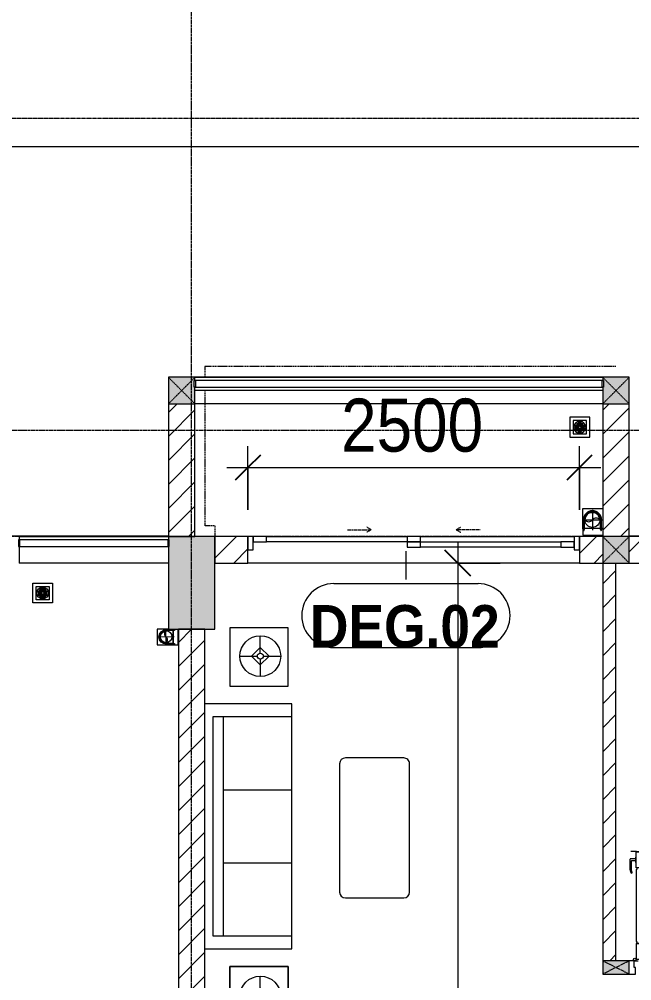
# Model space of a CAD drawing. Header units: millimetres. Extents: x 1591 to 240306, y -15958 to 82755.
# Drawn here: x 109654 to 114273, y 41187 to 48437 of the extents above; entities that cross this region are included whole.
import ezdxf

# ---------------------------------------------------------------- set-up
doc = ezdxf.new("R2010")
doc.units = ezdxf.units.MM
for name, pattern in [('Dash', [6, 3, -3]), ('Dash 1_8_', [6.35, 3.175, -3.175]), ('Dash Dot 3_16_', [7.9375, 4.7625, -1.5875, 0, -1.5875]), ('Grid Line', [22.225, 12.7, -3.175, 3.175, -3.175]), ('IMPORT-CENTER _2_', [40.64, 25.4, -5.08, 5.08, -5.08])]:
    doc.linetypes.add(name, pattern=pattern)
for name, color, linetype, lineweight in [('0-1', 7, 'Continuous', 5), ('A-ANNO-DIMS', 211, 'Continuous', 9), ('A-ANNO-DIMS-160', 211, 'Continuous', 9), ('A-AREA', 32, 'Dash 1_8_', 9), ('A-DETL-GENF-1', 9, 'Continuous', 9), ('A-DOOR', 31, 'Continuous', 9), ('A-DOOR-1', 254, 'Continuous', 9), ('A-DOOR-2', 9, 'Continuous', 9), ('A-DOOR-FRAM', 31, 'Continuous', 9), ('A-DOOR-HDLN', 31, 'Dash', 9), ('A-DOOR-IDEN', 31, 'Continuous', 9), ('A-FLOR-2', 9, 'Continuous', 9), ('A-FLOR-HRAL', 11, 'Continuous', 9), ('A-FLOR-HRAL-1', 254, 'Continuous', 9), ('A-FLOR-HRAL-2', 9, 'Continuous', 9), ('A-WALL', 113, 'Continuous', 9), ('A-WALL-1', 253, 'Continuous', 18), ('A-WALL-2', 9, 'Continuous', 9), ('A-WALL-3', 113, 'Continuous', 18), ('A-WALL-PATT-1', 10, 'Continuous', 9), ('A-WALL-PATT-2', 111, 'Continuous', 9), ('G-ANNO-SYMB-1', 111, 'Dash Dot 3_16_', 18), ('G-IMPT-2', 8, 'IMPORT-CENTER _2_', 9), ('G-IMPT-3', 8, 'Continuous', 9), ('I-FURN', 30, 'Continuous', 9), ('I-FURN-1', 254, 'Continuous', 9), ('M-EQPM', 50, 'Continuous', 9), ('S-COLS', 52, 'Continuous', 9), ('S-COLS-1', 52, 'Continuous', 5), ('S-COLS-2', 7, 'Continuous', 18), ('S-COLS-3', 254, 'Continuous', 9), ('S-COLS-4', 253, 'Continuous', 18), ('S-COLS-5', 52, 'Continuous', 18), ('S-COLS-HDLN', 52, 'Dash', 9), ('S-COLS-HDLN-1', 9, 'Dash', 9), ('S-GRID-1', 1, 'Grid Line', 9)]:
    doc.layers.add(name, color=color, linetype=linetype, lineweight=lineweight)
doc.styles.add('Arial_B_3', font='arialbd_0.ttf', dxfattribs={"width": 0.9, "height": 320})
doc.styles.add('UTM Avo', font='UTM Avo.ttf', dxfattribs={"width": 0.9, "height": 400})
doc.dimstyles.new('1_Dim_chi_tiet_2_5', dxfattribs={"dimscale": 304.8, "dimtxt": 399.720379, "dimasz": 0.629921, "dimexe": 0.524934, "dimexo": 0.0625, "dimgap": 0.052493, "dimtad": 1, "dimdec": 0, "dimrnd": 5, "dimzin": 0, "dimdsep": 46, "dimtxsty": 'UTM Avo', "dimblk1": 'OBLIQUE', "dimblk2": 'OBLIQUE', "dimsah": 1, "dimcen": 0.09, "dimdle": 0.524934, "dimazin": 0, "dimtfac": 1, "dimtdec": 4, "dimtix": 1, "dimtmove": 0, "dimatfit": 3, "dimfxl": 1.049869, "dimfxlon": 1, "dimtvp": 1, "dimtolj": 1, "dimtzin": 0, "dimarcsym": 2})
doc.dimstyles.new('1_Dim_chi_tiet_2_5_1', dxfattribs={"dimscale": 304.8, "dimtxt": 399.720379, "dimasz": 0.629921, "dimexe": 0.524934, "dimexo": 0.0625, "dimgap": 0.052493, "dimtad": 1, "dimdec": 0, "dimrnd": 5, "dimzin": 0, "dimdsep": 46, "dimtxsty": 'UTM Avo', "dimblk1": 'OBLIQUE', "dimblk2": 'OBLIQUE', "dimsah": 1, "dimcen": 0.09, "dimdle": 0.524934, "dimazin": 0, "dimtfac": 1, "dimtdec": 4, "dimtix": 1, "dimtmove": 0, "dimatfit": 3, "dimfxl": 1.049869, "dimfxlon": 1, "dimtvp": 1, "dimtolj": 1, "dimtzin": 0, "dimarcsym": 2})
pattern_1 = [(45, (11001.35, 0), (-90.50967, 90.50967), [])]

# ---------------------------------------------------------------- blocks, each defined once
blk = doc.blocks.new('NCV_TKTC_KET CAU_rvt-1-TKCS_MB TẦNG 3-4')
at = {"layer": 'S-COLS-1'}
blk.add_hatch(color=256, dxfattribs=at).paths.add_polyline_path([(100127.6, 43836.9), (100127.6, 44536.9), (99777.6, 44536.9), (99777.6, 44512), (99782.6, 44512), (99782.6, 44462), (99777.6, 44462), (99777.6, 43836.9)])
at = {"layer": 'S-COLS-2'}
for p, q in [((100127.6, 44536.9), (99777.6, 44536.9)), ((99777.6, 44536.9), (99777.6, 44512)), ((100127.6, 43836.9), (100127.6, 44536.9)), ((99777.6, 44462), (99777.6, 43836.9)), ((99777.6, 43836.9), (100127.6, 43836.9))]:
    blk.add_line(p, q, dxfattribs=at)
blk = doc.blocks.new('DOOR_CW_01 CANH MO-PANEL KINH - DIW_01-900x2200-CỬA GỖ VÂN LAMINATE-V106-TKCS_MB TẦNG 3-4')
at = {"layer": 'A-DETL-GENF-1'}
for p, q in [((-397, 872), (-357, 872)), ((-397, 752), (-397, 872)), ((-357, 872), (-357, 752)), ((-442, 737), (-442, 816.5)), ((-399, 820.5), (-438, 820.5)), ((-434, 799.5), (-434, 737)), ((-399, 803.5), (-430, 803.5)), ((-399, 831.8), (-397, 831.8)), ((-399, 792.2), (-399, 831.8)), ((-397, 792.2), (-397, 831.8)), ((-357, 792.2), (-357, 831.8)), ((-355, 831.8), (-357, 831.8)), ((-355, 792.2), (-355, 831.8)), ((-355, 820.5), (-316, 820.5)), ((-355, 803.5), (-324, 803.5)), ((-320, 799.5), (-320, 737)), ((-312, 737), (-312, 816.5)), ((-397, 792.2), (-399, 792.2)), ((-357, 752), (-397, 752)), ((-397, 738), (-391, 738)), ((-397, 738), (-397, 196)), ((-363, 752), (-391, 752)), ((-391, 752), (-391, 738)), ((-363, 738), (-363, 752)), ((-357, 738), (-363, 738)), ((-357, 792.2), (-355, 792.2)), ((-357, 196), (-357, 738)), ((-433.9, 711.2), (-427.3, 715.8)), ((-320.1, 711.2), (-326.7, 715.8)), ((-397, 196), (-391, 196)), ((-357, 182), (-397, 182)), ((-397, 182), (-397, 62)), ((-391, 196), (-391, 182)), ((-391, 182), (-363, 182)), ((-357, 196), (-363, 196)), ((-363, 182), (-363, 196)), ((-357, 62), (-357, 182)), ((-397, 62), (-357, 62))]:
    blk.add_line(p, q, dxfattribs=at)
blk.add_circle((-407, 60), 10, dxfattribs=at)
for centre, radius, start, end in [((-407, 60), 814, 360, 92), ((-438, 816.5), 4, 90, 180), ((-430, 799.5), 4, 90, 180), ((-324, 799.5), 4, 360, 90), ((-316, 816.5), 4, 0, 90), ((-397, 737), 45, 180, 215), ((-397, 737), 37, 180, 215), ((-357, 737), 37, 325, 0), ((-357, 737), 45, 325, 0)]:
    blk.add_arc(centre, radius, start, end, dxfattribs=at)
at = {"layer": 'A-DOOR-2'}
for p, q in [((-410, 50), (-448.4, 50)), ((-410, 0), (-410, 50)), ((-400, 0), (-410, 0)), ((-407, 50), (-382, 50)), ((-400, -50), (-400, 0)), ((410, 0), (400, 0)), ((400, 0), (400, -50)), ((450, 50), (410, 50)), ((410, 50), (410, 0)), ((450, -50), (450, 50)), ((-448.4, -50), (-400, -50)), ((400, -50), (450, -50))]:
    blk.add_line(p, q, dxfattribs=at)
blk = doc.blocks.new('LOBBY_SOFA_1 - LOBBY_SOFA_1-V115-TKCS_MB TẦNG 3-4')
at = {"layer": 'I-FURN'}
for p, q in [((-2556, -4.9), (-2556, -660)), ((-2457, -66), (-2457, -660)), ((-807, -66), (-2457, -66)), ((-807, -660), (-807, -66)), ((-708, -660), (-708, -4.9)), ((-807, -143), (-2457, -143)), ((-1907, -143), (-1907, -660)), ((-1357, -143), (-1357, -660)), ((-3128.2, -193.5), (-2688.2, -193.5)), ((-3128.2, -633.5), (-3128.2, -193.5)), ((-2688.2, -193.5), (-2688.2, -633.5)), ((-575.9, -193.5), (-575.9, -633.5)), ((-135.9, -193.5), (-575.9, -193.5)), ((-135.9, -633.5), (-135.9, -193.5)), ((-2915.4, -269), (-2915.4, -401)), ((-348.6, -269), (-348.6, -401)), ((-2915.4, -357), (-2981.4, -423)), ((-2849.4, -423), (-2915.4, -357)), ((-414.6, -423), (-348.6, -357)), ((-348.6, -357), (-282.6, -423)), ((-2937.4, -423), (-3069.4, -423)), ((-2981.4, -423), (-2915.4, -489)), ((-2915.4, -489), (-2849.4, -423)), ((-2893.4, -423), (-2761.4, -423)), ((-370.6, -423), (-502.6, -423)), ((-348.6, -489), (-414.6, -423)), ((-282.6, -423), (-348.6, -489)), ((-326.6, -423), (-194.6, -423)), ((-2915.4, -445), (-2915.4, -577)), ((-348.6, -445), (-348.6, -577)), ((-2688.2, -633.5), (-3128.2, -633.5)), ((-575.9, -633.5), (-135.9, -633.5)), ((-2556, -660), (-708, -660)), ((-2172.3, -1064.5), (-2172.3, -1504.5)), ((-1160.3, -1020.5), (-2128.3, -1020.5)), ((-1116.3, -1504.5), (-1116.3, -1064.5)), ((-2128.3, -1548.5), (-1160.3, -1548.5))]:
    blk.add_line(p, q, dxfattribs=at)
for centre, radius in [((-2915.4, -423), 154), ((-348.6, -423), 154), ((-2915.4, -423), 22), ((-348.6, -423), 22)]:
    blk.add_circle(centre, radius, dxfattribs=at)
for centre, start, end in [((-2128.3, -1064.5), 90, 180), ((-1160.3, -1064.5), 0, 90), ((-2128.3, -1504.5), 180, 270), ((-1160.3, -1504.5), 270, 0)]:
    blk.add_arc(centre, 44, start, end, dxfattribs=at)
at = {"layer": 'I-FURN-1'}
for p, q in [((-2556, -4.9), (-2556, -660)), ((-708, -660), (-708, -4.9)), ((-2688.2, -193.5), (-3128.2, -193.5)), ((-3128.2, -193.5), (-3128.2, -633.5)), ((-2688.2, -633.5), (-2688.2, -193.5)), ((-135.9, -193.5), (-575.9, -193.5)), ((-575.9, -193.5), (-575.9, -633.5)), ((-135.9, -633.5), (-135.9, -193.5)), ((-3128.2, -633.5), (-2688.2, -633.5)), ((-575.9, -633.5), (-135.9, -633.5)), ((-2556, -660), (-708, -660)), ((-2172.3, -1064.5), (-2172.3, -1504.5)), ((-1160.3, -1020.5), (-2128.3, -1020.5)), ((-1116.3, -1504.5), (-1116.3, -1064.5)), ((-2128.3, -1548.5), (-1160.3, -1548.5))]:
    blk.add_line(p, q, dxfattribs=at)
for centre, start, end in [((-2128.3, -1064.5), 90, 180), ((-1160.3, -1064.5), 0, 90), ((-2128.3, -1504.5), 180, 270), ((-1160.3, -1504.5), 270, 0)]:
    blk.add_arc(centre, 44, start, end, dxfattribs=at)
blk = doc.blocks.new('G1_SOF - BO TRU - 100x200-745959-TKCS_MB TẦNG 3-4')
at = {"layer": 'S-COLS'}
blk.add_hatch(color=256, dxfattribs=at).paths.add_polyline_path([(-50, 100), (-50, -100), (50, -100), (50, 100)])
at = {"layer": 'S-COLS-4'}
for p, q in [((50, 100), (-50, 100)), ((-50, 100), (-50, -100)), ((50, -100), (50, 100)), ((-50, -100), (50, -100))]:
    blk.add_line(p, q, dxfattribs=at)
at = {"layer": 'S-COLS-HDLN-1'}
for p, q in [((50, 100), (-50, -100)), ((-50, 100), (50, -100))]:
    blk.add_line(p, q, dxfattribs=at)
blk = doc.blocks.new('Railing - 50 x 10mm-901205-TKCS_MB TẦNG 3-4')
at = {"layer": 'A-FLOR-HRAL-2'}
for p, q in [((25, 5), (-25, 5)), ((-25, 5), (-25, -5)), ((25, -5), (25, 5)), ((-25, -5), (25, -5))]:
    blk.add_line(p, q, dxfattribs=at)
blk = doc.blocks.new('Railing - Railing-998950-TKCS_MB TẦNG 3-4')
at = {"layer": 'A-FLOR-HRAL-2'}
for p, q in [((76864.1, 35251.3), (75749.1, 35251.3)), ((75749.1, 35201.3), (76864.1, 35201.3))]:
    blk.add_line(p, q, dxfattribs=at)
at = {"rotation": 270}
for p in [(75744.1, 35226.3), (76869.1, 35226.3)]:
    blk.add_blockref('Railing - 50 x 10mm-901205-TKCS_MB TẦNG 3-4', p, dxfattribs=at)
blk = doc.blocks.new('NCV_TKTC_TANG 3 - 4_rvt-2-TKCS_MB TẦNG 3-4')
at = {"layer": 'A-WALL-PATT-1'}
h = blk.add_hatch(dxfattribs=at)
h.set_pattern_fill('FP_1', color=256, style=0, pattern_type=2)
h.set_pattern_definition([(45, (0, 0), (-90.50967, 90.50967), [])])
h.paths.add_polyline_path([(103052.6, 41336.9), (103152.6, 41336.9), (103152.6, 44336.9), (103052.6, 44336.9), (103052.6, 42664.6)])
at = {"layer": 'A-FLOR-2'}
for p, q in [((103052.6, 45536.9), (99977.6, 45536.9)), ((102877.6, 44336.9), (100377.6, 44336.9))]:
    blk.add_line(p, q, dxfattribs=at)
at = {"layer": 'A-WALL-1'}
for p, q in [((103052.6, 44336.9), (103052.6, 41336.9)), ((103152.6, 41336.9), (103152.6, 44336.9))]:
    blk.add_line(p, q, dxfattribs=at)
at = {"layer": 'A-WALL-2'}
for p, q in [((98652.9, 44536.9), (99777.6, 44536.9)), ((98652.9, 44536.9), (98652.9, 44512)), ((98652.9, 44462), (98652.9, 44336.9)), ((99777.6, 44336.9), (98652.9, 44336.9))]:
    blk.add_line(p, q, dxfattribs=at)
at = {"layer": 'A-DOOR-1'}
blk.add_blockref('DOOR_CW_01 CANH MO-PANEL KINH - DIW_01-900x2200-CỬA GỖ VÂN LAMINATE-V106-TKCS_MB TẦNG 3-4', (103700.9, 41286.9), dxfattribs=at)
at = {"layer": 'A-FLOR-HRAL-1'}
blk.add_blockref('Railing - Railing-998950-TKCS_MB TẦNG 3-4', (22908.5, 9260.7), dxfattribs=at)
at = {"layer": 'I-FURN-1', "rotation": 90.00000000000031}
blk.add_blockref('LOBBY_SOFA_1 - LOBBY_SOFA_1-V115-TKCS_MB TẦNG 3-4', (100047.7, 43983.4), dxfattribs=at)
at = {"layer": 'S-COLS-3', "rotation": 269.9999999999993}
blk.add_blockref('G1_SOF - BO TRU - 100x200-745959-TKCS_MB TẦNG 3-4', (103152.6, 41286.9), dxfattribs=at)
blk = doc.blocks.new('DEG_02-DEG_03 - DEG_02-2500x2400mm-CỬA ĐI 02 CÁNH TRƯỢT-625766-TKCS_MB TẦNG 3-4')
at = {"layer": 'A-DOOR'}
for p, q in [((-1110, 100), (-1210, 100)), ((-1210, 100), (-1210, 60)), ((-1110, 60), (-1110, 100)), ((-1110, 100), (-50, 100)), ((50, 100), (-50, 100)), ((-50, 100), (-50, 60)), ((50, 60), (50, 100)), ((-1210, 60), (-1110, 60)), ((-50, 60), (-1110, 60)), ((50, 60), (-50, 60)), ((-50, 60), (-50, 20)), ((-50, 60), (50, 60)), ((-50, 20), (50, 20)), ((50, 20), (50, 60)), ((50, 60), (1110, 60)), ((1110, 20), (50, 20)), ((1210, 60), (1110, 60)), ((1110, 60), (1110, 20)), ((1110, 20), (1210, 20)), ((1210, 20), (1210, 60))]:
    blk.add_line(p, q, dxfattribs=at)
at = {"layer": 'A-DOOR-FRAM'}
for p, q in [((-1210, 100), (-1250, 100)), ((-1250, 100), (-1250, 0)), ((-1210, 0), (-1210, 100)), ((1250, 100), (1210, 100)), ((1210, 100), (1210, 0)), ((1250, 0), (1250, 100)), ((-1250, 0), (-1210, 0)), ((1210, 0), (1250, 0))]:
    blk.add_line(p, q, dxfattribs=at)
at = {"layer": 'A-DOOR-HDLN'}
for p, q in [((-500.4, 151.1), (-320.4, 151.1)), ((-320.4, 151.1), (-355, 171.1)), ((-320.4, 151.1), (-355, 131.1)), ((320.4, 151.1), (355, 171.1)), ((320.4, 151.1), (355, 131.1)), ((500.4, 151.1), (320.4, 151.1))]:
    blk.add_line(p, q, dxfattribs=at)
blk = doc.blocks.new('Railing - 50 x 10mm-1251311-TKCS_MB TẦNG 3-4')
at = {"layer": 'A-FLOR-HRAL'}
for p, q in [((25, 5), (-25, 5)), ((-25, 5), (-25, -5)), ((25, -5), (25, 5)), ((-25, -5), (25, -5))]:
    blk.add_line(p, q, dxfattribs=at)
blk = doc.blocks.new('Railing - Railing-1558324-TKCS_MB TẦNG 3-4')
at = {"layer": 'A-FLOR-HRAL'}
for p, q in [((103047.6, 45712.4), (99982.6, 45712.4)), ((99982.6, 45662.4), (103047.6, 45662.4))]:
    blk.add_line(p, q, dxfattribs=at)
at = {"extrusion": (0, 0, -1), "zscale": -1, "rotation": 90}
for p in [(-99977.6, 45687.4), (-103052.6, 45687.4)]:
    blk.add_blockref('Railing - 50 x 10mm-1251311-TKCS_MB TẦNG 3-4', p, dxfattribs=at)
blk = doc.blocks.new('G1_SOF - BO TRU - 200x200-V21-TKCS_MB TẦNG 3-4')
at = {"layer": 'S-COLS'}
blk.add_hatch(color=256, dxfattribs=at).paths.add_polyline_path([(100, -100), (100, 25.4), (95, 25.4), (95, 75.4), (100, 75.4), (100, 100), (-100, 100), (-100, -100), (95, -100)])
at = {"layer": 'S-COLS-5'}
for p, q in [((100, 100), (-100, 100)), ((-100, 100), (-100, -100)), ((100, 75.4), (100, 100)), ((100, -100), (100, 25.4)), ((-100, -100), (100, -100))]:
    blk.add_line(p, q, dxfattribs=at)
at = {"layer": 'S-COLS-HDLN'}
for p, q in [((100, 100), (-100, -100)), ((-100, 100), (100, -100))]:
    blk.add_line(p, q, dxfattribs=at)
blk = doc.blocks.new('G1_SOF - BO TRU - 200x200-V22-TKCS_MB TẦNG 3-4')
at = {"layer": 'S-COLS'}
blk.add_hatch(color=256, dxfattribs=at).paths.add_polyline_path([(-100, -100), (100, -100), (100, 100), (-100, 100), (-100, 75.4), (-95, 75.4), (-95, 25.4), (-100, 25.4)])
at = {"layer": 'S-COLS-5'}
for p, q in [((100, 100), (-100, 100)), ((-100, 100), (-100, 75.4)), ((100, -100), (100, 100)), ((-100, 25.4), (-100, -100)), ((-100, -100), (100, -100))]:
    blk.add_line(p, q, dxfattribs=at)
at = {"layer": 'S-COLS-HDLN'}
for p, q in [((100, 100), (-100, -100)), ((-100, 100), (100, -100))]:
    blk.add_line(p, q, dxfattribs=at)
blk = doc.blocks.new('G1_SOF - BO TRU - 200x200-3054293-TKCS_MB TẦNG 3-4')
at = {"layer": 'S-COLS'}
blk.add_hatch(color=256, dxfattribs=at).paths.add_polyline_path([(100, -100), (100, 100), (-100, 100), (-100, -100)])
at = {"layer": 'S-COLS-5'}
for p, q in [((100, 100), (-100, 100)), ((-100, 100), (-100, -100)), ((100, -100), (100, 100)), ((-100, -100), (100, -100))]:
    blk.add_line(p, q, dxfattribs=at)
at = {"layer": 'S-COLS-HDLN'}
for p, q in [((100, 100), (-100, -100)), ((-100, 100), (100, -100))]:
    blk.add_line(p, q, dxfattribs=at)
blk = doc.blocks.new('TKTC_XREF_251221_MB TANG 2-7 - TKTC_XREF_260130_MB TANG 2-5_dwg_THU NUOC - THU NUOC-444531-TKCS_MB TẦNG 1-4746810-TKCS_MB TẦNG 3-4')
at = {"layer": 'G-IMPT-3'}
for p, q in [((-23.3, 10.8), (40.9, 10.8)), ((40.9, 4.8), (-23.3, 4.8)), ((-11, 23.3), (28.5, 23.3)), ((28.5, 17.3), (-11, 17.3)), ((-1.1, 35.6), (18.5, 35.6)), ((18.5, 29.6), (-1.1, 29.6)), ((-23.3, -13.6), (40.9, -13.6)), ((40.9, -19.6), (-23.3, -19.6)), ((-11, -26.1), (28.5, -26.1)), ((28.5, -32.1), (-11, -32.1)), ((-1.1, -38.5), (18.5, -38.5)), ((18.5, -44.5), (-1.1, -44.5))]:
    blk.add_line(p, q, dxfattribs=at)
at = {"layer": 'G-IMPT-3', "flags": 128}
for points in [[(83.7, -79.4), (83.7, 70.6), (-66.3, 70.6), (-66.3, -79.4)], [(58.7, -54.4), (58.7, 45.6), (-41.3, 45.6), (-41.3, -54.4)]]:
    blk.add_lwpolyline(points, close=True, dxfattribs=at)
for points in [[(-23.3, -1.2), (0.7, -1.2), (0.7, -7.2), (-23.3, -7.2)], [(40.9, -7.2), (16.7, -7.2), (16.7, -1.2), (40.9, -1.2)]]:
    blk.add_lwpolyline(points, dxfattribs=at)
at = {"layer": 'G-IMPT-3'}
for centre, radius, start, end in [((8.7, -4.4), 45, 360, 180), ((8.7, -4.4), 45, 360, 180), ((-23.3, 7.8), 3, 90, 270), ((-11, 20.3), 3, 90, 270), ((-1.1, 32.6), 3, 90, 270), ((18.5, 32.6), 3, 270, 90), ((28.5, 20.3), 3, 270, 90), ((40.9, 7.8), 3, 270, 90), ((8.7, -4.4), 45, 180, 360), ((8.7, -4.4), 45, 180, 360), ((-23.3, -4.2), 3, 90, 270), ((-23.3, -16.6), 3, 90, 270), ((-11, -29.1), 3, 90, 270), ((-1.1, -41.5), 3, 90, 270), ((18.5, -41.5), 3, 270, 90), ((28.5, -29.1), 3, 270, 90), ((40.9, -4.2), 3, 270, 90), ((40.9, -16.6), 3, 270, 90)]:
    blk.add_arc(centre, radius, start, end, dxfattribs=at)
blk = doc.blocks.new('TKTC_XREF_251221_MB TANG 2-7 - TKTC_XREF_260130_MB TANG 2-5_dwg_$cc-4746798-TKCS_MB TẦNG 3-4')
at = {"layer": 'G-IMPT-2'}
for p, q in [((-0.673, 0), (0.673, 0)), ((0, -0.673), (0, 0.673))]:
    blk.add_line(p, q, dxfattribs=at)
at = {"layer": 'M-EQPM'}
blk.add_circle((0, 0), 0.5, dxfattribs=at)
for centre, radius, start, end in [((0, 0), 0.5, 90, 270), ((0.188, 0.25), 0.313, 126.8699, 233.1301), ((-0.188, -0.25), 0.313, 306.8699, 53.1301)]:
    blk.add_arc(centre, radius, start, end, dxfattribs=at)
blk = doc.blocks.new('TKTC_XREF_251221_MB TANG 2-7 - TKTC_XREF_260130_MB TANG 2-5_dwg_CUM U_DN100-4746799-TKCS_MB TẦNG 3-4')
at = {"layer": 'G-IMPT-3'}
blk.add_hatch(color=256, dxfattribs=at).paths.add_polyline_path([(0, 61), (15.8, 58.9), (30.5, 52.8), (43.1, 43.1), (52.8, 30.5), (58.9, 15.8), (61, 0), (58.9, -15.8), (52.8, -30.5), (43.1, -43.1), (30.5, -52.8), (15.8, -58.9), (0, -61), (0, -57), (14.8, -55.1), (28.5, -49.4), (40.3, -40.3), (49.4, -28.5), (55.1, -14.8), (57, 0), (55.1, 14.8), (49.4, 28.5), (40.3, 40.3), (28.5, 49.4), (14.8, 55.1), (0, 57)])
for p, q in [((-79.1, 66.6), (-79.1, 63.4)), ((-76.6, 66.6), (-76.6, 63.4)), ((-74.6, 66.6), (-74.6, 63.4)), ((-72.7, 69.3), (-72.7, 60.7)), ((-66.9, 67.9), (-71.7, 67.9)), ((-66.9, 62.1), (-71.7, 62.1)), ((-65, 69), (0, 69)), ((-79.1, -63.4), (-79.1, -66.6)), ((-76.6, -63.4), (-76.6, -66.6)), ((-74.6, -63.4), (-74.6, -66.6)), ((-72.7, -60.7), (-72.7, -69.3)), ((-66.9, -62.1), (-71.7, -62.1)), ((-66.9, -67.9), (-71.7, -67.9)), ((-65, -69), (0, -69))]:
    blk.add_line(p, q, dxfattribs=at)
at = {"layer": 'G-IMPT-3', "flags": 128}
for points in [[(-72.7, 67.6), (-78.1, 67.6), (-78.1, 62.4), (-72.7, 62.4)], [(-71.7, 59.2), (-66.9, 59.2), (-66.9, 70.8), (-71.7, 70.8)], [(-66.9, 70.8), (-66.9, 72.7), (-65, 72.7), (-65, 57.3), (-66.9, 57.3), (-66.9, 59.2)], [(-65, 61), (0, 61), (0, 57)], [(-72.7, -62.4), (-78.1, -62.4), (-78.1, -67.6), (-72.7, -67.6)], [(-71.7, -70.8), (-66.9, -70.8), (-66.9, -59.2), (-71.7, -59.2)], [(-66.9, -59.2), (-66.9, -57.3), (-65, -57.3), (-65, -72.7), (-66.9, -72.7), (-66.9, -70.8)], [(-65, -61), (0, -61), (0, -57)]]:
    blk.add_lwpolyline(points, dxfattribs=at)
at = {"layer": 'G-IMPT-3'}
for centre, radius, start, end in [((-78.1, 66.6), 0.96, 90, 180), ((-78.1, 63.4), 0.96, 180, 270), ((-71.1, 69.3), 1.56, 112.61986, 247.38014), ((-67.9, 65), 4.8, 143.1301, 216.8699), ((-71.1, 60.7), 1.56, 112.61986, 247.38014), ((0, 0), 69, 270, 90), ((0, 0), 61, 270, 90), ((0, 0), 57, 270, 90), ((-78.1, -63.4), 0.96, 90, 180), ((-78.1, -66.6), 0.96, 180, 270), ((-71.1, -60.7), 1.56, 112.61986, 247.38014), ((-67.9, -65), 4.8, 143.1301, 216.8699), ((-71.1, -69.3), 1.56, 112.61986, 247.38014)]:
    blk.add_arc(centre, radius, start, end, dxfattribs=at)
blk = doc.blocks.new('TKTC_XREF_251221_MB TANG 2-7 - TKTC_XREF_260130_MB TANG 2-5_dwg_$cc-4746808-TKCS_MB TẦNG 3-4')
at = {"layer": 'G-IMPT-2'}
for p, q in [((0, -0.673), (0, 0.673)), ((-0.673, 0), (0.673, 0))]:
    blk.add_line(p, q, dxfattribs=at)
at = {"layer": 'M-EQPM'}
blk.add_circle((0, 0), 0.5, dxfattribs=at)
for centre, radius, start, end in [((0, 0), 0.5, 90, 270), ((0.188, 0.25), 0.313, 126.8699, 233.1301), ((-0.188, -0.25), 0.313, 306.8699, 53.1301)]:
    blk.add_arc(centre, radius, start, end, dxfattribs=at)
blk = doc.blocks.new('TKTC_XREF_251221_MB TANG 2-7 - TKTC_XREF_260130_MB TANG 2-5_dwg_CUM U_DN100-4746796-TKCS_MB TẦNG 3-4')
at = {"layer": 'G-IMPT-3'}
blk.add_hatch(color=256, dxfattribs=at).paths.add_polyline_path([(0, 61), (0, 57), (14.8, 55.1), (28.5, 49.4), (40.3, 40.3), (49.4, 28.5), (55.1, 14.8), (57, 0), (55.1, -14.8), (49.4, -28.5), (40.3, -40.3), (28.5, -49.4), (14.8, -55.1), (0, -57), (0, -61), (15.8, -58.9), (30.5, -52.8), (43.1, -43.1), (52.8, -30.5), (58.9, -15.8), (61, 0), (58.9, 15.8), (52.8, 30.5), (43.1, 43.1), (30.5, 52.8), (15.8, 58.9)])
for p, q in [((-79.1, 66.6), (-79.1, 63.4)), ((-76.6, 66.6), (-76.6, 63.4)), ((-74.6, 66.6), (-74.6, 63.4)), ((-72.7, 69.3), (-72.7, 60.7)), ((-66.9, 67.9), (-71.7, 67.9)), ((-66.9, 62.1), (-71.7, 62.1)), ((-65, 69), (0, 69)), ((-79.1, -63.4), (-79.1, -66.6)), ((-76.6, -63.4), (-76.6, -66.6)), ((-74.6, -63.4), (-74.6, -66.6)), ((-72.7, -60.7), (-72.7, -69.3)), ((-66.9, -62.1), (-71.7, -62.1)), ((-66.9, -67.9), (-71.7, -67.9)), ((-65, -69), (0, -69))]:
    blk.add_line(p, q, dxfattribs=at)
at = {"layer": 'G-IMPT-3', "flags": 128}
for points in [[(-72.7, 67.6), (-78.1, 67.6), (-78.1, 62.4), (-72.7, 62.4)], [(-71.7, 59.2), (-66.9, 59.2), (-66.9, 70.8), (-71.7, 70.8)], [(-66.9, 70.8), (-66.9, 72.7), (-65, 72.7), (-65, 57.3), (-66.9, 57.3), (-66.9, 59.2)], [(-65, 61), (0, 61), (0, 57)], [(-72.7, -62.4), (-78.1, -62.4), (-78.1, -67.6), (-72.7, -67.6)], [(-71.7, -70.8), (-66.9, -70.8), (-66.9, -59.2), (-71.7, -59.2)], [(-66.9, -59.2), (-66.9, -57.3), (-65, -57.3), (-65, -72.7), (-66.9, -72.7), (-66.9, -70.8)], [(-65, -61), (0, -61), (0, -57)]]:
    blk.add_lwpolyline(points, dxfattribs=at)
at = {"layer": 'G-IMPT-3'}
for centre, radius, start, end in [((-78.1, 66.6), 0.96, 90, 180), ((-78.1, 63.4), 0.96, 180, 270), ((-71.1, 69.3), 1.56, 112.61986, 247.38014), ((-67.9, 65), 4.8, 143.1301, 216.8699), ((-71.1, 60.7), 1.56, 112.61986, 247.38014), ((0, 0), 69, 270, 90), ((0, 0), 61, 270, 90), ((0, 0), 57, 270, 90), ((-78.1, -63.4), 0.96, 90, 180), ((-78.1, -66.6), 0.96, 180, 270), ((-71.1, -60.7), 1.56, 112.61986, 247.38014), ((-67.9, -65), 4.8, 143.1301, 216.8699), ((-71.1, -69.3), 1.56, 112.61986, 247.38014)]:
    blk.add_arc(centre, radius, start, end, dxfattribs=at)
blk = doc.blocks.new('TKTC_XREF_251221_MB TANG 2-7 - TKTC_XREF_260130_MB TANG 2-5_dwg_THU NUOC - THU NUOC-444531-TKCS_MB TẦNG 1-4746804-TKCS_MB TẦNG 3-4')
at = {"layer": 'G-IMPT-3'}
for p, q in [((-23.3, 10.8), (40.9, 10.8)), ((40.9, 4.8), (-23.3, 4.8)), ((-11, 23.3), (28.5, 23.3)), ((28.5, 17.3), (-11, 17.3)), ((-1.1, 35.6), (18.5, 35.6)), ((18.5, 29.6), (-1.1, 29.6)), ((-23.3, -13.6), (40.9, -13.6)), ((40.9, -19.6), (-23.3, -19.6)), ((-11, -26.1), (28.5, -26.1)), ((28.5, -32.1), (-11, -32.1)), ((-1.1, -38.5), (18.5, -38.5)), ((18.5, -44.5), (-1.1, -44.5))]:
    blk.add_line(p, q, dxfattribs=at)
at = {"layer": 'G-IMPT-3', "flags": 128}
for points in [[(83.7, -79.4), (83.7, 70.6), (-66.3, 70.6), (-66.3, -79.4)], [(58.7, -54.4), (58.7, 45.6), (-41.3, 45.6), (-41.3, -54.4)]]:
    blk.add_lwpolyline(points, close=True, dxfattribs=at)
for points in [[(-23.3, -1.2), (0.7, -1.2), (0.7, -7.2), (-23.3, -7.2)], [(40.9, -7.2), (16.7, -7.2), (16.7, -1.2), (40.9, -1.2)]]:
    blk.add_lwpolyline(points, dxfattribs=at)
at = {"layer": 'G-IMPT-3'}
for centre, radius, start, end in [((8.7, -4.4), 45, 360, 180), ((8.7, -4.4), 45, 360, 180), ((-23.3, 7.8), 3, 90, 270), ((-11, 20.3), 3, 90, 270), ((-1.1, 32.6), 3, 90, 270), ((18.5, 32.6), 3, 270, 90), ((28.5, 20.3), 3, 270, 90), ((40.9, 7.8), 3, 270, 90), ((8.7, -4.4), 45, 180, 360), ((8.7, -4.4), 45, 180, 360), ((-23.3, -4.2), 3, 90, 270), ((-23.3, -16.6), 3, 90, 270), ((-11, -29.1), 3, 90, 270), ((-1.1, -41.5), 3, 90, 270), ((18.5, -41.5), 3, 270, 90), ((28.5, -29.1), 3, 270, 90), ((40.9, -4.2), 3, 270, 90), ((40.9, -16.6), 3, 270, 90)]:
    blk.add_arc(centre, radius, start, end, dxfattribs=at)
blk = doc.blocks.new('TKTC_XREF_251221_MB TANG 2-7 - TKTC_XREF_251221_MB TANG 2-7-2039446-TKCS_MB TẦNG 3-4')
at = {"layer": 'M-EQPM'}
for p, q in [((69600, 28502.1), (66126.6, 28502.1)), ((69250.5, 27509.8), (69400, 27509.8)), ((69250.5, 27360.2), (69250.5, 27509.8)), ((69250.3, 27360.1), (69250.6, 27310.3)), ((69400, 27360.1), (69250.3, 27360.1)), ((69400, 27360.2), (69250.5, 27360.2)), ((66125, 27302.1), (61400, 27302.1)), ((69250.6, 27310.3), (69400, 27310.3)), ((74325, 27302.1), (69600, 27302.1)), ((66125, 26601.8), (66040, 26601.8)), ((66040, 26601.8), (66040, 26482.4)), ((66159.9, 26482.4), (66159.9, 26600)), ((66160, 26600), (66160, 26484.2)), ((66199.9, 26484.2), (66199.9, 26600)), ((66040, 26482.4), (66159.9, 26482.4)), ((66160, 26484.2), (66199.9, 26484.2))]:
    blk.add_line(p, q, dxfattribs=at)
blk.add_blockref('TKTC_XREF_251221_MB TANG 2-7 - TKTC_XREF_260130_MB TANG 2-5_dwg_THU NUOC - THU NUOC-444531-TKCS_MB TẦNG 1-4746804-TKCS_MB TẦNG 3-4', (69218.2, 28127.9))
for name, p, xscale, yscale, zscale, rotation in [('TKTC_XREF_251221_MB TANG 2-7 - TKTC_XREF_260130_MB TANG 2-5_dwg_$cc-4746808-TKCS_MB TẦNG 3-4', (69322.1, 27425.1), 113.7150000000073, 113.7150000000073, 113.7150000000073, 269.9990086637467), ('TKTC_XREF_251221_MB TANG 2-7 - TKTC_XREF_260130_MB TANG 2-5_dwg_CUM U_DN100-4746796-TKCS_MB TẦNG 3-4', (69323, 27425.1), 0.9975000000000006, 0.9975000000000006, 0.9975000000000006, 90.00099133829468), ('TKTC_XREF_251221_MB TANG 2-7 - TKTC_XREF_260130_MB TANG 2-5_dwg_$cc-4746798-TKCS_MB TẦNG 3-4', (66107.1, 26544.3), 90.00000000005114, 90.00000000005114, 90.00000000005114, 0.304717521727566)]:
    blk.add_blockref(name, p, dxfattribs=dict(xscale=xscale, yscale=yscale, zscale=zscale, rotation=rotation))
at = {"extrusion": (0, 0, -1), "zscale": -1}
blk.add_blockref('TKTC_XREF_251221_MB TANG 2-7 - TKTC_XREF_260130_MB TANG 2-5_dwg_THU NUOC - THU NUOC-444531-TKCS_MB TẦNG 1-4746810-TKCS_MB TẦNG 3-4', (-65185.6, 26877.9), dxfattribs=at)
at = {"extrusion": (0, 0, -1), "xscale": 0.789473684210524, "yscale": 0.789473684210524, "zscale": -0.7894736842105241, "rotation": 0.06930925665188988}
blk.add_blockref('TKTC_XREF_251221_MB TANG 2-7 - TKTC_XREF_260130_MB TANG 2-5_dwg_CUM U_DN100-4746799-TKCS_MB TẦNG 3-4', (-66108.6, 26542.5), dxfattribs=at)
blk = doc.blocks.new('DIMBLOCK37-TKCS_MB TẦNG 3-4')
at = {"layer": 'A-ANNO-DIMS-160'}
for p, q in [((59853.9, 47797.1), (59853.9, 47317.1)), ((59853.9, 47477.1), (59853.9, 47797.1)), ((123054, 47797.1), (123054, 47317.1)), ((123054, 47477.1), (123054, 47797.1)), ((59693.9, 47477.1), (123214, 47477.1))]:
    blk.add_line(p, q, dxfattribs=at)
at = {"layer": 'A-ANNO-DIMS-160', "lineweight": 25}
for p, q in [((59853.9, 47477.1), (59949.9, 47573.1)), ((123054, 47477.1), (123150, 47573.1)), ((59853.9, 47477.1), (59757.9, 47381.1)), ((123054, 47477.1), (122958, 47381.1))]:
    blk.add_line(p, q, dxfattribs=at)
at = {"layer": 'A-ANNO-DIMS-160', "color": 0, "insert": (90769.2, 47996.8), "char_height": 400, "width": 1643.295, "attachment_point": 1, "line_spacing_factor": 1.110334, "style": 'UTM Avo'}
blk.add_mtext('63200', dxfattribs=at)
blk = doc.blocks.new('_Oblique')
at = {"color": 0, "linetype": 'ByBlock', "lineweight": -2}
blk.add_line((-0.5, -0.5), (0.5, 0.5), dxfattribs=at)
blk = doc.blocks.new('DIMBLOCK101-TKCS_MB TẦNG 3-4')
at = {"layer": 'A-ANNO-DIMS-160'}
for p, q in [((111378.9, 44736.9), (111378.9, 45216.9)), ((113878.9, 44736.9), (113878.9, 45216.9)), ((111218.9, 45056.9), (114038.9, 45056.9)), ((111378.9, 45056.9), (111378.9, 44736.9)), ((113878.9, 45056.9), (113878.9, 44736.9))]:
    blk.add_line(p, q, dxfattribs=at)
at = {"layer": 'A-ANNO-DIMS-160', "lineweight": 25}
for p, q in [((111378.9, 45056.9), (111474.9, 45152.9)), ((113878.9, 45056.9), (113974.9, 45152.9)), ((111378.9, 45056.9), (111282.9, 44960.9)), ((113878.9, 45056.9), (113782.9, 44960.9))]:
    blk.add_line(p, q, dxfattribs=at)
at = {"layer": 'A-ANNO-DIMS-160', "color": 0, "insert": (112081.1, 45576.5), "char_height": 400, "width": 1314.636, "attachment_point": 1, "line_spacing_factor": 1.110334, "style": 'UTM Avo'}
blk.add_mtext('2500', dxfattribs=at)
blk = doc.blocks.new('DIMBLOCK214-TKCS_MB TẦNG 3-4')
at = {"layer": 'A-ANNO-DIMS-160'}
for p, q in [((111378.9, 44736.9), (111378.9, 45216.9)), ((113878.9, 44736.9), (113878.9, 45216.9)), ((111218.9, 45056.9), (114038.9, 45056.9)), ((111378.9, 45056.9), (111378.9, 44736.9)), ((113878.9, 45056.9), (113878.9, 44736.9))]:
    blk.add_line(p, q, dxfattribs=at)
at = {"layer": 'A-ANNO-DIMS-160', "lineweight": 25}
for p, q in [((111378.9, 45056.9), (111474.9, 45152.9)), ((113878.9, 45056.9), (113974.9, 45152.9)), ((111378.9, 45056.9), (111282.9, 44960.9)), ((113878.9, 45056.9), (113782.9, 44960.9))]:
    blk.add_line(p, q, dxfattribs=at)
at = {"layer": 'A-ANNO-DIMS-160', "color": 0, "insert": (112081.1, 45576.5), "char_height": 400, "width": 1314.636, "attachment_point": 1, "line_spacing_factor": 1.110334, "style": 'UTM Avo'}
blk.add_mtext('2500', dxfattribs=at)
blk = doc.blocks.new('STN_Door Tag - STN_Door Tag-1788670-TKCS_MB TẦNG 3-4')
at = {"layer": 'A-DOOR-IDEN'}
for p, q in [((-3.37, 1.495), (3.431, 1.495)), ((-3.37, -1.524), (3.431, -1.524))]:
    blk.add_line(p, q, dxfattribs=at)
for centre, start, end in [((-3.37, -0.015), 90, 270), ((3.431, -0.015), 270, 90)]:
    blk.add_arc(centre, 1.509, start, end, dxfattribs=at)
blk = doc.blocks.new('DIMBLOCK380-TKCS_MB TẦNG 3-4')
at = {"layer": 'A-ANNO-DIMS-160'}
for p, q in [((112960.5, 44496.9), (112960.5, 35577.4)), ((113280.5, 44336.9), (112800.5, 44336.9)), ((112960.5, 44336.9), (113280.5, 44336.9)), ((113280.5, 35737.4), (112800.5, 35737.4)), ((112960.5, 35737.4), (113280.5, 35737.4))]:
    blk.add_line(p, q, dxfattribs=at)
at = {"layer": 'A-ANNO-DIMS-160', "lineweight": 25}
for p, q in [((112960.5, 44336.9), (112864.5, 44432.9)), ((112960.5, 44336.9), (113056.5, 44240.9)), ((112960.5, 35737.4), (112864.5, 35833.4)), ((112960.5, 35737.4), (113056.5, 35641.4))]:
    blk.add_line(p, q, dxfattribs=at)
at = {"layer": 'A-ANNO-DIMS-160', "color": 0, "insert": (112440.8, 39489.4), "char_height": 400, "width": 1314.636, "attachment_point": 1, "rotation": 90, "line_spacing_factor": 1.110334, "style": 'UTM Avo'}
blk.add_mtext('8600', dxfattribs=at)

msp = doc.modelspace()

# ---------------------------------------------------------------- hatches: boundary and pattern name
at = {"layer": 'A-WALL-PATT-2'}
h = msp.add_hatch(dxfattribs=at)
h.set_pattern_fill('FP_1', color=256, style=0, pattern_type=2)
h.set_pattern_definition(pattern_1)
h.paths.add_polyline_path([(114053.9, 44536.9), (114253.9, 44536.9), (114253.9, 45536.9), (114054, 45536.9), (114053.9, 44781)])
h.paths.add_polyline_path([(114053.9, 45712.4), (114054, 45712.4), (114054, 45736.9), (114053.9, 45737.4)])
h = msp.add_hatch(dxfattribs=at)
h.set_pattern_fill('FP_1', color=256, style=0, pattern_type=2)
h.set_pattern_definition(pattern_1)
h.paths.add_polyline_path([(110978.9, 44536.9), (110978.9, 45536.9), (110778.9, 45536.9), (110778.9, 44536.9)])
h = msp.add_hatch(dxfattribs=at)
h.set_pattern_fill('FP_1', color=256, style=0, pattern_type=2)
h.set_pattern_definition(pattern_1)
h.paths.add_polyline_path([(114053.9, 44336.9), (114053.9, 44536.9), (113878.9, 44536.9), (113878.9, 44336.9)])
h.paths.add_polyline_path([(111128.9, 44336.9), (111378.9, 44336.9), (111378.9, 44536.9), (111128.9, 44536.9)])
h = msp.add_hatch(dxfattribs=at)
h.set_pattern_fill('FP_1', color=256, style=0, pattern_type=2)
h.set_pattern_definition(pattern_1)
h.paths.add_polyline_path([(117088.8, 44336.9), (117654, 44336.9), (117654, 44536.9), (116653.9, 44536.9), (116653.9, 44336.9)])
h.paths.add_polyline_path([(114253.9, 44336.9), (115253.9, 44336.9), (115253.9, 44536.9), (114253.9, 44536.9)])
h = msp.add_hatch(dxfattribs=at)
h.set_pattern_fill('FP_1', color=256, style=0, pattern_type=2)
h.set_pattern_definition(pattern_1)
h.paths.add_polyline_path([(110853.9, 40536.9), (111053.9, 40536.9), (111053.9, 43836.9), (110853.9, 43836.9), (110853.9, 40548.3)])

# ---------------------------------------------------------------- linework, layer by layer
at = {"layer": 'A-AREA'}
for p, q in [((114153.9, 45818.8), (111053.9, 45818.8)), ((111053.9, 45818.8), (111053.9, 45737.4)), ((111053.9, 45637.4), (111053.9, 44616.8)), ((111128.9, 44618.4), (111053.9, 44618.4)), ((111128.9, 44618.4), (111128.9, 44536.9))]:
    msp.add_line(p, q, dxfattribs=at)
at = {"layer": 'A-DOOR-IDEN'}
msp.add_line((112569.5, 44426.3), (112569.8, 44211.7), dxfattribs=at)
at = {"layer": 'A-WALL'}
for p, q in [((110978.9, 45737.4), (114053.9, 45737.4)), ((114053.9, 45637.4), (110978.9, 45637.4)), ((112678.9, 44536.9), (113838.9, 44536.9)), ((113878.9, 44336.9), (111378.9, 44336.9))]:
    msp.add_line(p, q, dxfattribs=at)
at = {"layer": 'A-WALL-3'}
for p, q in [((110978.9, 45737.4), (110778.9, 45737.4)), ((114053.9, 45737.4), (114053.9, 45712.4)), ((114253.9, 45737.4), (114053.9, 45737.4)), ((114053.9, 45662.4), (114053.9, 44536.9)), ((110778.9, 45536.9), (110778.9, 44536.9)), ((110978.9, 44536.9), (110978.9, 45536.9)), ((114253.9, 44536.9), (114253.9, 45536.9)), ((110778.9, 44536.9), (110978.9, 44536.9)), ((111378.9, 44536.9), (111128.9, 44536.9)), ((111128.9, 44536.9), (111128.9, 44336.9)), ((111378.9, 44336.9), (111378.9, 44536.9)), ((114053.9, 44536.9), (113878.9, 44536.9)), ((113878.9, 44536.9), (113878.9, 44336.9)), ((115253.9, 44536.9), (114253.9, 44536.9)), ((111128.9, 44336.9), (111378.9, 44336.9)), ((113878.9, 44336.9), (114053.9, 44336.9)), ((114253.9, 44336.9), (115253.9, 44336.9)), ((110853.9, 43836.9), (110853.9, 40536.9)), ((111053.9, 43836.9), (110853.9, 43836.9)), ((111053.9, 40536.9), (111053.9, 43836.9))]:
    msp.add_line(p, q, dxfattribs=at)
at = {"layer": 'G-ANNO-SYMB-1'}
msp.add_line((39749.2, 47691.5), (145928.2, 47691.5), dxfattribs=at)
at = {"layer": 'S-GRID-1'}
for p, q in [((110953.9, 19175.3), (110953.9, 76690.4)), ((139245.7, 45336.9), (45492.6, 45336.9)), ((137213.7, 44536.9), (47524.6, 44536.9))]:
    msp.add_line(p, q, dxfattribs=at)

# ---------------------------------------------------------------- block references
at = {"layer": '0-1'}
for name in ['NCV_TKTC_KET CAU_rvt-1-TKCS_MB TẦNG 3-4', 'NCV_TKTC_TANG 3 - 4_rvt-2-TKCS_MB TẦNG 3-4']:
    msp.add_blockref(name, (11001.4, 0), dxfattribs=at)
at = {"layer": 'A-DOOR'}
msp.add_blockref('DEG_02-DEG_03 - DEG_02-2500x2400mm-CỬA ĐI 02 CÁNH TRƯỢT-625766-TKCS_MB TẦNG 3-4', (112628.9, 44436.9), dxfattribs=at)
at = {"layer": 'A-DOOR-IDEN', "xscale": 159.9999999999999, "yscale": 159.9999999999999, "zscale": 159.9999999999999}
msp.add_blockref('STN_Door Tag - STN_Door Tag-1788670-TKCS_MB TẦNG 3-4', (112564.9, 43942.7), dxfattribs=at)
at = {"layer": 'A-FLOR-HRAL'}
msp.add_blockref('Railing - Railing-1558324-TKCS_MB TẦNG 3-4', (11001.4, 0), dxfattribs=at)
at = {"layer": 'M-EQPM'}
msp.add_blockref('TKTC_XREF_251221_MB TANG 2-7 - TKTC_XREF_251221_MB TANG 2-7-2039446-TKCS_MB TẦNG 3-4', (44653.9, 17236.9), dxfattribs=at)
at = {"layer": 'S-COLS'}
for name, p in [('G1_SOF - BO TRU - 200x200-V21-TKCS_MB TẦNG 3-4', (110878.9, 45636.9)), ('G1_SOF - BO TRU - 200x200-V22-TKCS_MB TẦNG 3-4', (114154, 45636.9)), ('G1_SOF - BO TRU - 200x200-3054293-TKCS_MB TẦNG 3-4', (114153.9, 44436.9))]:
    msp.add_blockref(name, p, dxfattribs=at)

# ---------------------------------------------------------------- texts
at = {"layer": 'A-DOOR-IDEN', "insert": (112561.7, 43857.4), "char_height": 320, "width": 1467.36, "attachment_point": 5, "line_spacing_factor": 0.936439, "style": 'Arial_B_3'}
msp.add_mtext('\\pt7.2,14.4,21.6,28.8,36,43.2,50.4,57.6,64.8,72,79.2,86.4,93.6,100.8,108,115.2,122.4,129.6,136.8,144,151.2,158.4,165.6,172.8,180,187.2,194.4,201.6,208.8,216,223.2,230.4;DEG.02', dxfattribs=at)

# ---------------------------------------------------------------- dimensions: what is measured, and where the dimension line sits
at = {"layer": 'A-ANNO-DIMS'}
for base, p1, p2, override, picture, middle in [((123054, 47477.1), (59853.9, 47797.1), (123054, 47797.1), {"dimpost": '<>', "dimfxl": 63200.07133}, 'DIMBLOCK37-TKCS_MB TẦNG 3-4', (91454, 47700.1)), ((113878.9, 45056.9), (111378.9, 44736.9), (113878.9, 44736.9), {"dimpost": '<>', "dimfxl": 2500}, 'DIMBLOCK101-TKCS_MB TẦNG 3-4', (112628.9, 45279.9)), ((113878.9, 45056.9), (111378.9, 44736.9), (113878.9, 44736.9), {"dimpost": '<>', "dimfxl": 2500}, 'DIMBLOCK214-TKCS_MB TẦNG 3-4', (112628.9, 45279.9))]:
    dim = msp.add_linear_dim(base=base, p1=p1, p2=p2, dimstyle='1_Dim_chi_tiet_2_5', override=override, dxfattribs=at)
    dim.commit()
    dim.dimension.update_dxf_attribs({"geometry": picture, "text_midpoint": middle})
dim = msp.add_linear_dim(base=(112960.4763, 35737.3629), p1=(113280.4763, 44336.936), p2=(113280.4763, 35737.3629), angle=90, dimstyle='1_Dim_chi_tiet_2_5_1', override={"dimpost": '<>', "dimfxl": 8599.573178}, dxfattribs=at)
dim.commit()
dim.dimension.update_dxf_attribs({"geometry": 'DIMBLOCK380-TKCS_MB TẦNG 3-4', "text_midpoint": (112737.4842, 40037.1494)})

doc.saveas('drawing.dxf')
